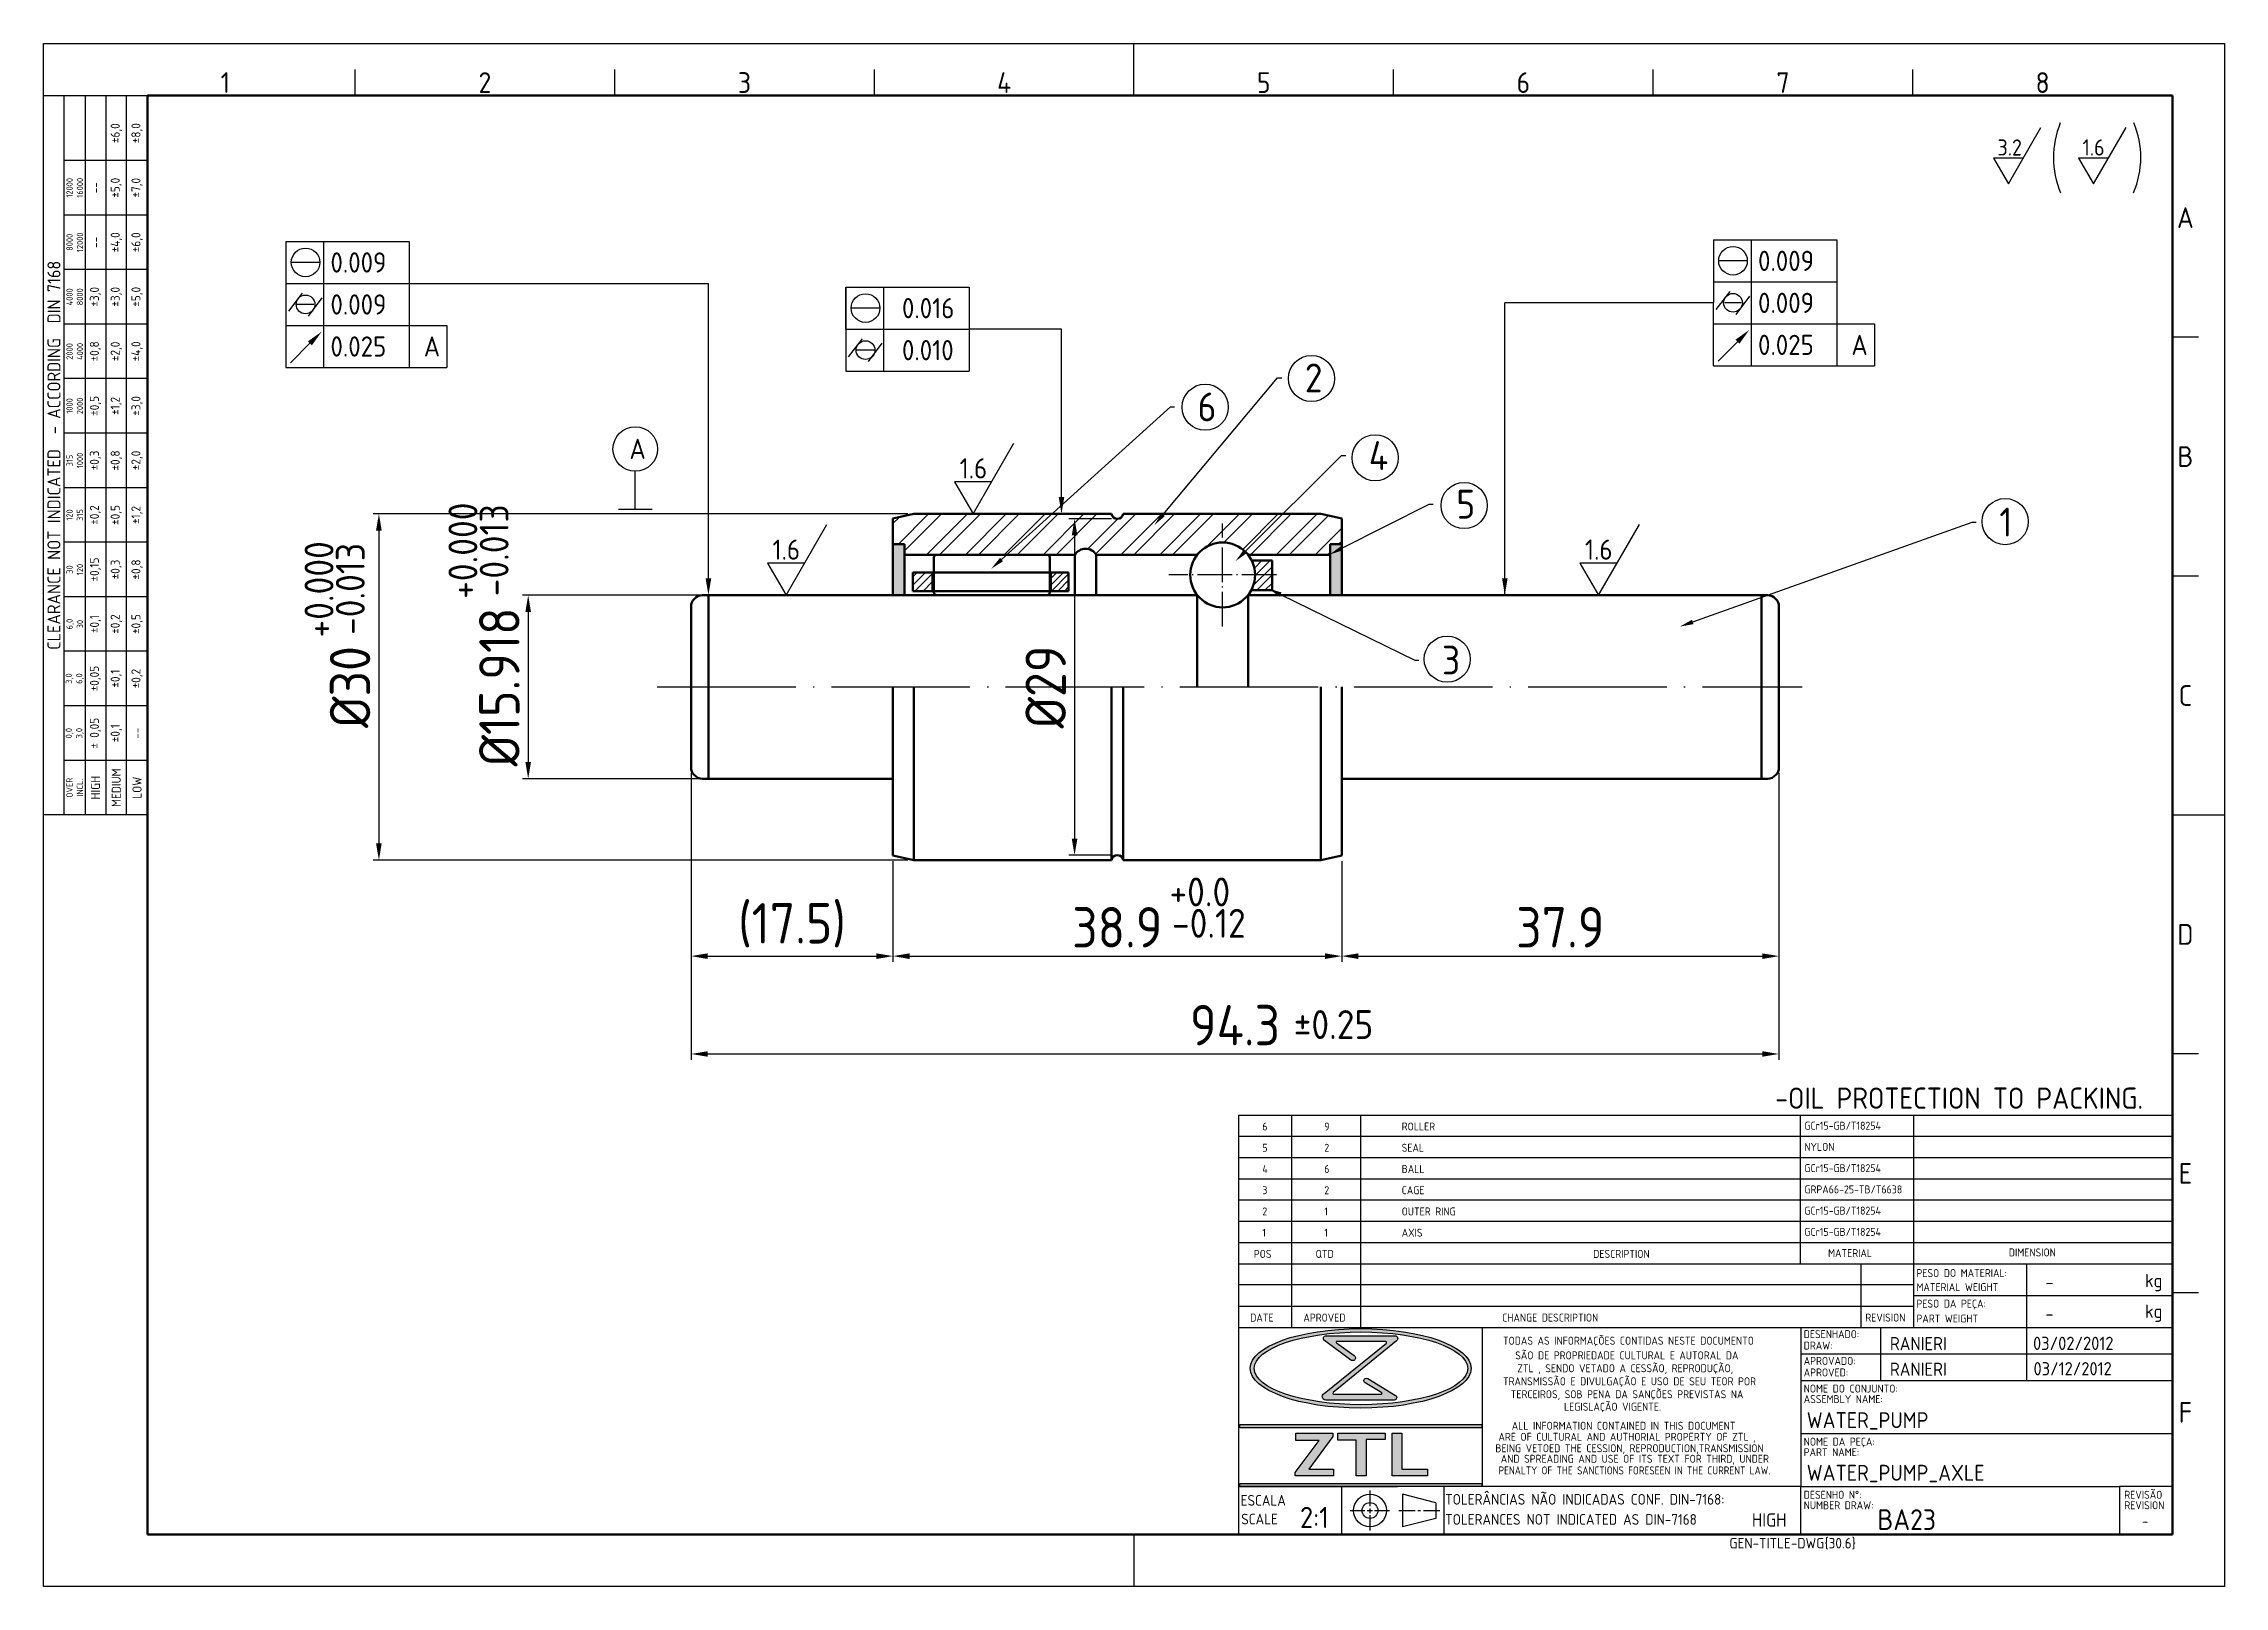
# Model space of a CAD drawing. Extents: x 8 to 197, y 6 to 139.
import ezdxf
from ezdxf import colors
from ezdxf.entities.mleader import LeaderData, LeaderLine
from ezdxf.enums import TextEntityAlignment as Align
from ezdxf.math import Vec2, Vec3

# ---------------------------------------------------------------- set-up
doc = ezdxf.new("R2010")
doc.units = 0
doc.header["$LTSCALE"] = 0.5
doc.linetypes.add('ACAD_ISO04W100', pattern=[30, 24, -3, 0, -3])
doc.layers.get('0').update_dxf_attribs({"linetype": 'CONTINUOUS'})
doc.layers.get('Defpoints').update_dxf_attribs({"linetype": 'CONTINUOUS'})
for name, color, linetype, lineweight in [('AM_0', 7, 'CONTINUOUS', 50), ('AM_5', 3, 'CONTINUOUS', 25), ('AM_7', 4, 'ACAD_ISO04W100', 25), ('AM_8', 1, 'CONTINUOUS', 25), ('AM_BOR', 7, 'CONTINUOUS', 50)]:
    doc.layers.add(name, color=color, linetype=linetype, lineweight=lineweight)
doc.styles.add('ACISOTS', font='isocp.shx', dxfattribs={"height": 1})
doc.styles.get("Standard").update_dxf_attribs({"font": 'ISOCP.SHX'})
doc.dimstyles.new('AM_ISO', dxfattribs={"dimtxt": 3.5, "dimasz": 2.5, "dimexe": 1, "dimexo": 1, "dimgap": 1.5, "dimtad": 1, "dimdsep": 46, "dimtxsty": 'Standard', "dimcen": 0, "dimclrd": 256, "dimclre": 256, "dimclrt": 2, "dimadec": 0, "dimazin": 2, "dimtp": 0.1, "dimtm": 0.1, "dimtfac": 0.71, "dimtdec": 3, "dimtmove": 0, "dimatfit": 3, "dimfxl": 1, "dimlwd": -1, "dimlwe": -1, "dimarcsym": 0})

# ---------------------------------------------------------------- blocks, each defined once
blk = doc.blocks.new('A3 ZTL')
for p, q in [((19.57, 280.82), (19.57, 9.78)), ((401.17, 280.82), (19.57, 280.82)), ((401.17, 9.78), (401.17, 280.82)), ((19.57, 9.78), (401.17, 9.78))]:
    blk.add_line(p, q)
at = {"layer": 'AM_BOR', "color": 135, "lineweight": 25}
for p, q in [((0, 0), (0, 290.61)), ((0, 290.61), (410.96, 290.61)), ((205.48, 280.82), (205.48, 290.61)), ((410.96, 290.61), (410.96, 0)), ((58.71, 280.82), (58.71, 285.71)), ((107.63, 280.82), (107.63, 285.71)), ((156.56, 280.82), (156.56, 285.71)), ((254.4, 280.82), (254.4, 285.71)), ((303.33, 280.82), (303.33, 285.71)), ((352.25, 280.82), (352.25, 285.71)), ((3.91, 145.3), (3.91, 280.82)), ((7.83, 280.82), (7.83, 145.3)), ((11.74, 280.82), (11.74, 145.3)), ((15.66, 145.3), (15.66, 280.82)), ((19.57, 268.59), (3.91, 268.59)), ((19.57, 258.32), (3.91, 258.32)), ((19.57, 248.04), (3.91, 248.04)), ((19.57, 237.77), (3.91, 237.77)), ((406.07, 235.32), (401.17, 235.32)), ((19.57, 227.5), (3.91, 227.5)), ((19.57, 217.22), (3.91, 217.22)), ((19.57, 206.95), (3.91, 206.95)), ((19.57, 196.67), (3.91, 196.67)), ((406.07, 190.31), (401.17, 190.31)), ((19.57, 186.4), (3.91, 186.4)), ((19.57, 176.13), (3.91, 176.13)), ((19.57, 165.85), (3.91, 165.85)), ((19.57, 155.58), (3.91, 155.58)), ((401.17, 145.3), (410.96, 145.3)), ((406.07, 100.29), (401.17, 100.29)), ((406.07, 55.28), (401.17, 55.28)), ((205.48, 9.78), (205.48, 0)), ((410.96, 0), (0, 0))]:
    blk.add_line(p, q, dxfattribs=at)
blk.add_lwpolyline([(19.57, 145.3), (0, 145.3), (0, 280.82), (19.57, 280.82)], close=True, dxfattribs=at)
at = {"layer": 'AM_BOR', "color": 135, "lineweight": 25, "style": 'ACISOTS'}
for s, p in [('1', (34.25, 283.27)), ('2', (83.17, 283.27)), ('3', (132.09, 283.27)), ('4', (181.02, 283.27)), ('5', (229.94, 283.27)), ('6', (278.86, 283.27)), ('7', (327.79, 283.27)), ('8', (376.71, 283.27)), ('A', (403.62, 257.83)), ('B', (403.62, 212.82)), ('C', (403.62, 167.81)), ('D', (403.62, 122.8)), ('E', (403.62, 77.79)), ('F', (403.62, 32.78))]:
    blk.add_text(s, height=3.91, dxfattribs=at).set_placement(p, align=Align.MIDDLE)
at = {"layer": 'AM_BOR', "color": 135, "lineweight": 25, "attachment_point": 5, "rotation": 90}
for s, insert, char_height, width in [('±6,0', (13.7, 273.73), 1.712, 10.274), ('±8,0', (17.61, 273.73), 1.712, 10.274), ('12000\\P16000', (5.87, 263.45), 1.174, 10.274), ('--', (9.78, 263.45), 1.712, 10.274), ('±5,0', (13.7, 263.45), 1.712, 10.274), ('±7,0', (17.61, 263.45), 1.712, 10.274), ('8000\\P12000', (5.87, 253.18), 1.174, 10.274), ('±4,0', (13.7, 253.18), 1.712, 10.274), ('±6,0', (17.61, 253.18), 1.712, 10.274), ('--', (9.78, 253.18), 1.712, 10.274), ('{\\Fisocp.shx|c0;CLEARANCE NOT INDICATED  - ACCORDING  DIN 7168}', (1.96, 213.06), 2.4462, 135.5186), ('4000\\P8000', (5.87, 242.91), 1.174, 10.274), ('±3,0', (9.78, 242.91), 1.712, 10.274), ('±3,0', (13.7, 242.91), 1.712, 10.274), ('±5,0', (17.61, 242.91), 1.712, 10.274), ('±0,8', (9.78, 232.63), 1.712, 10.274), ('±2,0', (13.7, 232.63), 1.712, 10.274), ('±4,0', (17.61, 232.63), 1.712, 10.274), ('2000\\P4000', (5.87, 232.63), 1.174, 10.274), ('1000\\P2000', (5.87, 222.36), 1.174, 10.274), ('±0,5', (9.78, 222.36), 1.712, 10.274), ('±1,2', (13.7, 222.36), 1.712, 10.274), ('±3,0', (17.61, 222.36), 1.712, 10.274), ('±0,3', (9.78, 212.08), 1.712, 10.274), ('±0,8', (13.7, 212.08), 1.712, 10.274), ('±2,0', (17.61, 212.08), 1.712, 10.274), ('315\\P1000', (5.87, 212.08), 1.174, 10.274), ('120\\P315', (5.87, 201.81), 1.174, 10.274), ('±0,2', (9.78, 201.81), 1.712, 10.274), ('±0,5', (13.7, 201.81), 1.712, 10.274), ('±1,2', (17.61, 201.81), 1.712, 10.274), ('±0,15', (9.78, 191.54), 1.712, 10.274), ('±0,3', (13.7, 191.54), 1.712, 10.274), ('±0,8', (17.61, 191.54), 1.712, 10.274), ('30\\P120', (5.87, 191.54), 1.174, 10.274), ('6,0\\P30', (5.87, 181.26), 1.174, 10.274), ('±0,1', (9.78, 181.26), 1.712, 10.274), ('±0,2', (13.7, 181.26), 1.712, 10.274), ('±0,5', (17.61, 181.26), 1.712, 10.274), ('±0,05', (9.78, 170.99), 1.712, 10.274), ('±0,2', (17.61, 170.99), 1.712, 10.274), ('3,0\\P6,0', (5.87, 170.99), 1.174, 10.274), ('±0,1', (13.7, 170.99), 1.712, 10.274), ('0,0\\P3,0', (5.87, 160.71), 1.174, 10.274), ('± 0,05', (9.78, 160.71), 1.712, 10.274), ('\\pt4.69206;±0,1', (13.7, 160.71), 1.7123, 10.274), ('--', (17.61, 160.71), 1.712, 10.274), ('{\\Fisocp.shx|c0;OVER\\PINCL.}', (5.87, 150.44), 1.1742, 10.274), ('HIGH', (9.78, 150.44), 1.712, 10.274), ('MEDIUM', (13.7, 150.44), 1.712, 10.274), ('LOW', (17.61, 150.44), 1.712, 10.274)]:
    blk.add_mtext(s, dxfattribs=dict(at, insert=insert, char_height=char_height, width=width))
blk = doc.blocks.new('*D31')
at = {"layer": 'AM_5', "transparency": 16777216}
for p, q in [((83.31, 98.57), (36.95, 98.57)), ((37.45, 97.12), (37.45, 70.02)), ((83.31, 68.57), (36.95, 68.57))]:
    blk.add_line(p, q, dxfattribs=at)
at = {"layer": 'AM_5', "lineweight": 25, "transparency": 16777216}
for points in [[(37.2, 97.12), (37.69, 97.12), (37.45, 98.57)], [(37.2, 70.02), (37.69, 70.02), (37.45, 68.57)]]:
    blk.add_solid(points, dxfattribs=at)
at = {"layer": 'Defpoints', "color": 0, "lineweight": 25, "transparency": 16777216}
for p in [(83.81, 98.57), (37.45, 68.57), (83.81, 68.57)]:
    blk.add_point(p, dxfattribs=at)
at = {"layer": 'AM_5', "lineweight": 25, "transparency": 16777216, "insert": (34.95, 83.57), "char_height": 3.5, "attachment_point": 5, "rotation": 90}
blk.add_mtext('%%C30', dxfattribs=at)
blk = doc.blocks.new('*D32')
at = {"layer": 'AM_5', "transparency": 16777216}
for p, q in [((65.51, 91.53), (49.89, 91.53)), ((50.39, 90.08), (50.39, 77.06)), ((65.51, 75.61), (49.89, 75.61))]:
    blk.add_line(p, q, dxfattribs=at)
at = {"layer": 'AM_5', "lineweight": 25, "transparency": 16777216}
for points in [[(50.15, 90.08), (50.63, 90.08), (50.39, 91.53)], [(50.15, 77.06), (50.63, 77.06), (50.39, 75.61)]]:
    blk.add_solid(points, dxfattribs=at)
at = {"layer": 'Defpoints', "color": 0, "lineweight": 25, "transparency": 16777216}
for p in [(66.01, 91.53), (50.39, 75.61), (66.01, 75.61)]:
    blk.add_point(p, dxfattribs=at)
at = {"layer": 'AM_5', "lineweight": 25, "transparency": 16777216, "insert": (47.89, 83.57), "char_height": 3.5, "attachment_point": 5, "rotation": 90}
blk.add_mtext('%%C15.918', dxfattribs=at)
blk = doc.blocks.new('*D33')
at = {"layer": 'AM_5', "transparency": 16777216}
for p, q in [((64.51, 76.12), (64.51, 59.75)), ((82.01, 68.47), (82.01, 59.75)), ((65.96, 60.25), (80.56, 60.25))]:
    blk.add_line(p, q, dxfattribs=at)
at = {"layer": 'AM_5', "lineweight": 25, "transparency": 16777216}
for points in [[(65.96, 60.49), (65.96, 60), (64.51, 60.25)], [(80.56, 60.49), (80.56, 60), (82.01, 60.25)]]:
    blk.add_solid(points, dxfattribs=at)
at = {"layer": 'Defpoints', "color": 0, "lineweight": 25, "transparency": 16777216}
for p in [(64.51, 76.62), (82.01, 68.97), (82.01, 60.25)]:
    blk.add_point(p, dxfattribs=at)
at = {"layer": 'AM_5', "lineweight": 25, "transparency": 16777216, "insert": (73.26, 62.92), "char_height": 3.5, "attachment_point": 5}
blk.add_mtext('(17.5)', dxfattribs=at)
blk = doc.blocks.new('*D34')
at = {"layer": 'AM_5', "transparency": 16777216}
for p, q in [((82.01, 68.47), (82.01, 59.75)), ((120.91, 68.47), (120.91, 59.75)), ((83.46, 60.25), (119.46, 60.25))]:
    blk.add_line(p, q, dxfattribs=at)
at = {"layer": 'AM_5', "lineweight": 25, "transparency": 16777216}
for points in [[(83.46, 60.49), (83.46, 60), (82.01, 60.25)], [(119.46, 60.49), (119.46, 60), (120.91, 60.25)]]:
    blk.add_solid(points, dxfattribs=at)
at = {"layer": 'Defpoints', "color": 0, "lineweight": 25, "transparency": 16777216}
for p in [(82.01, 68.97), (120.91, 68.97), (120.91, 60.25)]:
    blk.add_point(p, dxfattribs=at)
at = {"layer": 'AM_5', "lineweight": 25, "transparency": 16777216, "insert": (101.46, 62.75), "char_height": 3.5, "attachment_point": 5}
blk.add_mtext('38.9', dxfattribs=at)
blk = doc.blocks.new('*D35')
at = {"layer": 'AM_5', "transparency": 16777216}
for p, q in [((158.81, 76.12), (158.81, 59.75)), ((120.91, 68.47), (120.91, 59.75)), ((122.36, 60.25), (157.36, 60.25))]:
    blk.add_line(p, q, dxfattribs=at)
at = {"layer": 'AM_5', "lineweight": 25, "transparency": 16777216}
for points in [[(122.36, 60.49), (122.36, 60), (120.91, 60.25)], [(157.36, 60.49), (157.36, 60), (158.81, 60.25)]]:
    blk.add_solid(points, dxfattribs=at)
at = {"layer": 'Defpoints', "color": 0, "lineweight": 25, "transparency": 16777216}
for p in [(158.81, 76.62), (120.91, 68.97), (158.81, 60.25)]:
    blk.add_point(p, dxfattribs=at)
at = {"layer": 'AM_5', "lineweight": 25, "transparency": 16777216, "insert": (139.86, 62.75), "char_height": 3.5, "attachment_point": 5}
blk.add_mtext('37.9', dxfattribs=at)
blk = doc.blocks.new('*D36')
at = {"layer": 'AM_5', "transparency": 16777216}
for p, q in [((64.51, 76.12), (64.51, 51.27)), ((158.81, 76.12), (158.81, 51.27)), ((65.96, 51.77), (157.36, 51.77))]:
    blk.add_line(p, q, dxfattribs=at)
at = {"layer": 'AM_5', "lineweight": 25, "transparency": 16777216}
for points in [[(65.96, 52.01), (65.96, 51.53), (64.51, 51.77)], [(157.36, 52.01), (157.36, 51.53), (158.81, 51.77)]]:
    blk.add_solid(points, dxfattribs=at)
at = {"layer": 'Defpoints', "color": 0, "lineweight": 25, "transparency": 16777216}
for p in [(64.51, 76.62), (158.81, 76.62), (158.81, 51.77)]:
    blk.add_point(p, dxfattribs=at)
at = {"layer": 'AM_5', "lineweight": 25, "transparency": 16777216, "insert": (111.66, 54.27), "char_height": 3.5, "attachment_point": 5}
blk.add_mtext('94.3', dxfattribs=at)
blk = doc.blocks.new('*D37')
at = {"layer": 'AM_5', "transparency": 16777216}
for p, q in [((100.96, 98.15), (97.25, 98.15)), ((97.75, 96.7), (97.75, 70.44)), ((100.96, 68.99), (97.25, 68.99))]:
    blk.add_line(p, q, dxfattribs=at)
at = {"layer": 'AM_5', "lineweight": 25, "transparency": 16777216}
for points in [[(97.51, 96.7), (98, 96.7), (97.75, 98.15)], [(97.51, 70.44), (98, 70.44), (97.75, 68.99)]]:
    blk.add_solid(points, dxfattribs=at)
at = {"layer": 'Defpoints', "color": 0, "lineweight": 25, "transparency": 16777216}
for p in [(101.46, 98.15), (97.75, 68.99), (101.46, 68.99)]:
    blk.add_point(p, dxfattribs=at)
at = {"layer": 'AM_5', "lineweight": 25, "transparency": 16777216, "insert": (95.25, 83.57), "char_height": 3.5, "attachment_point": 5, "rotation": 90}
blk.add_mtext('%%C29', dxfattribs=at)

msp = doc.modelspace()

# ---------------------------------------------------------------- hatches: boundary and pattern name
at = {"layer": 'AM_5', "lineweight": 25}
h = msp.add_hatch(dxfattribs=at)
h.set_pattern_fill('ANSI32', color=1, scale=0.25)
h.paths.add_polyline_path([(95.8, 98.57), (83.81, 98.57), (82.01, 98.17), (82.01, 95.95), (83.01, 95.95), (83.01, 95.03), (91.88, 95.03)])
h.paths.add_polyline_path([(116.13, 98.57), (110.42, 98.57), (101.96, 98.57, -0.834385), (100.96, 98.57), (95.8, 98.57), (91.88, 95.03), (97.79, 95.03, -0.568454), (99.63, 95.03), (108.39, 95.03, -0.481823), (112.79, 95.03)])
h = msp.add_hatch(dxfattribs=at)
h.set_pattern_fill('ANSI32', color=1, scale=0.25)
h.paths.add_polyline_path([(120.91, 98.17), (119.11, 98.57), (115.82, 98.57), (112.54, 95.3, -0.033258), (112.79, 95.03), (119.91, 95.03), (119.91, 95.95), (120.91, 95.95)])
at = {"layer": 'AM_8'}
for color, points in [(256, [(82.01, 95.95), (82.01, 91.53), (83.01, 91.53), (83.01, 95.95)]), (256, [(119.91, 95.95), (119.91, 91.53), (120.91, 91.53), (120.91, 95.95)]), (135, [(112.09, 19.38), (133.07, 19.38), (133.07, 19.66), (112.09, 19.66)]), (135, [(116.89, 15.5), (116.89, 15.22), (120.2, 15.22), (120.2, 15.8), (118.06, 15.8), (120.14, 18.62), (120.14, 18.9), (116.92, 18.9), (116.92, 18.29), (118.96, 18.29)]), (135, [(120.57, 18.32), (122.16, 18.32), (122.16, 15.22), (123.03, 15.22), (123.03, 18.35), (124.67, 18.35), (124.67, 18.9), (120.57, 18.9)]), (135, [(128.35, 15.21), (128.35, 15.8), (126.13, 15.8), (126.13, 18.9), (125.27, 18.9), (125.27, 15.21)]), (135, [(133.07, 14.56), (112.09, 14.56), (112.09, 14.28), (133.07, 14.28)])]:
    msp.add_hatch(color=color, dxfattribs=at).paths.add_polyline_path(points)
h = msp.add_hatch(dxfattribs=at)
h.set_pattern_fill('_U', color=256, scale=0.5, angle=45, style=0, pattern_type=0)
h.set_pattern_definition([(45, (18.0016, -9.2448), (-0.3535534, 0.3535534), [])])
edge = h.paths.add_edge_path()
edge.add_line((114.87, 91.95), (114.87, 94.53))
edge.add_line((114.87, 94.53), (113.11, 94.53))
edge.add_arc((110.59, 93.28), 2.81, -28.2995, 26.3524, ccw=False)
edge.add_line((113.07, 91.95), (114.87, 91.95))
h = msp.add_hatch(dxfattribs=at)
h.set_pattern_fill('_U', color=256, scale=0.5, angle=45, style=0, pattern_type=0)
h.set_pattern_definition([(45, (18.8507, -9.2448), (-0.3535534, 0.3535534), [])])
h.paths.add_polyline_path([(83.73, 93.5), (83.73, 91.88), (85.44, 91.88), (85.44, 93.5)])
h = msp.add_hatch(dxfattribs=at)
h.set_pattern_fill('_U', color=256, scale=0.4, angle=45, style=0, pattern_type=0)
h.set_pattern_definition([(45, (19.50447, -9.24482), (-0.2828427, 0.2828427), [])])
h.paths.add_polyline_path([(95.7, 93.5), (95.7, 91.88), (97.24, 91.88), (97.24, 93.5)])
h = msp.add_hatch(color=135, dxfattribs=at)
edge = h.paths.add_edge_path()
edge.add_ellipse((122.55, 24.53), major_axis=(9.58, 0), ratio=0.359907, start_angle=191.4592, end_angle=452.8175)
edge.add_ellipse((122.55, 24.53), major_axis=(9.58, 0), ratio=0.359907, start_angle=92.8175, end_angle=191.4592)
edge = h.paths.add_edge_path(flags=16)
edge.add_ellipse((122.58, 24.53), major_axis=(9.25, 0), ratio=0.340664, start_angle=93.067, end_angle=371.4592)
edge.add_ellipse((122.58, 24.53), major_axis=(9.25, 0), ratio=0.340664, start_angle=11.4592, end_angle=93.067)
h = msp.add_hatch(color=135, dxfattribs=at)
edge = h.paths.add_edge_path()
edge.add_line((124.78, 26.72), (119.39, 22.35))
edge.add_arc((119.53, 22.08), 0.305, 118.1409, 270)
edge.add_line((119.53, 21.78), (125.46, 21.78))
edge.add_arc((125.45, 22), 0.225, 271.9685, 418.9108)
edge.add_line((125.57, 22.19), (123.17, 23.64))
edge.add_arc((123.06, 23.45), 0.218, 58.6682, 238.8052)
edge.add_line((122.94, 23.27), (124.38, 22.4))
edge.add_arc((124.35, 22.35), 0.0552, -90, 54.6545, ccw=False)
edge.add_line((124.35, 22.3), (120.21, 22.3))
edge.add_arc((120.23, 22.37), 0.0767, 129.2364, 260.8226, ccw=False)
edge.add_line((120.18, 22.43), (125.67, 26.92))
edge.add_arc((125.52, 27.11), 0.243, 306.0702, 450)
edge.add_line((125.52, 27.36), (119.57, 27.36))
edge.add_arc((119.56, 27.12), 0.236, 87.7272, 233.7471)
edge.add_line((119.42, 26.93), (121.71, 25.25))
edge.add_arc((121.86, 25.45), 0.242, 232.4714, 414.7334)
edge.add_line((122, 25.64), (120.46, 26.73))
edge.add_arc((120.49, 26.79), 0.0662, 90, 242.5235, ccw=False)
edge.add_line((120.49, 26.86), (124.74, 26.86))
edge.add_arc((124.73, 26.78), 0.0809, -50.9964, 80.7655, ccw=False)

# ---------------------------------------------------------------- linework, layer by layer
at = {"layer": 'AM_0'}
for p, q in [((83.81, 98.57), (82.01, 98.17)), ((83.81, 98.57), (100.96, 98.57)), ((101.96, 98.57), (110.42, 98.57)), ((110.42, 98.57), (119.11, 98.57)), ((119.11, 98.57), (120.91, 98.17)), ((82.01, 91.53), (82.01, 98.17)), ((120.91, 98.17), (120.91, 91.53)), ((82.01, 95.95), (83.01, 95.95)), ((83.01, 95.95), (83.01, 91.53)), ((83.01, 95.03), (97.79, 95.03)), ((97.79, 95.03), (97.79, 91.53)), ((99.63, 95.03), (108.39, 95.03)), ((99.63, 95.03), (99.63, 91.53)), ((112.79, 95.03), (119.91, 95.03)), ((113.11, 94.53), (114.87, 94.53)), ((114.87, 94.53), (114.87, 91.95)), ((120.91, 95.95), (119.91, 95.95)), ((119.91, 95.95), (119.91, 91.53)), ((85.44, 93.5), (83.73, 93.5)), ((83.73, 93.5), (83.73, 91.88)), ((95.7, 93.5), (85.44, 93.5)), ((85.44, 91.88), (85.44, 93.5)), ((97.24, 93.5), (95.7, 93.5)), ((95.7, 93.5), (95.7, 91.88)), ((97.24, 91.88), (97.24, 93.5)), ((66.01, 91.53), (65.49, 91.52)), ((66.01, 91.53), (108.39, 91.53)), ((66.01, 91.53), (66.01, 75.61)), ((83.73, 91.88), (85.44, 91.88)), ((85.44, 91.88), (95.7, 91.88)), ((95.7, 91.88), (97.24, 91.88)), ((108.39, 91.53), (108.39, 83.57)), ((112.79, 91.53), (157.31, 91.53)), ((112.79, 91.53), (112.79, 83.57)), ((114.87, 91.95), (113.07, 91.95)), ((157.31, 91.53), (157.84, 91.52)), ((157.31, 91.53), (157.31, 75.61)), ((64.51, 76.62), (64.51, 90.52)), ((158.81, 90.52), (158.81, 76.62)), ((82.01, 68.97), (82.01, 83.57)), ((83.81, 83.57), (83.81, 68.57)), ((100.96, 68.57), (100.96, 83.57)), ((101.96, 68.57), (101.96, 83.57)), ((119.11, 83.57), (119.11, 68.57)), ((120.91, 83.57), (120.91, 68.97)), ((66.01, 75.61), (65.49, 75.62)), ((157.31, 75.61), (157.84, 75.62)), ((82.01, 75.61), (66.01, 75.61)), ((157.31, 75.61), (120.91, 75.61)), ((83.81, 68.57), (82.01, 68.97)), ((100.96, 68.57), (83.81, 68.57)), ((109.42, 68.57), (101.96, 68.57)), ((119.11, 68.57), (109.42, 68.57)), ((119.11, 68.57), (120.91, 68.97))]:
    msp.add_line(p, q, dxfattribs=at)
msp.add_lwpolyline([(85.81, 91.53), (95.36, 91.53, 0.414214), (95.61, 91.78), (95.61, 94.78, 0.414214), (95.36, 95.03), (85.81, 95.03, 0.414214), (85.56, 94.78), (85.56, 91.78, 0.414214)], format="xyb", close=True, dxfattribs=at)
msp.add_circle((110.59, 93.28), 2.81, dxfattribs=at)
for centre, radius, start, end in [((101.46, 98.66), 0.508, 190.3178, 349.6822), ((98.71, 94.48), 1.07, 30.7676, 149.2324), ((65.51, 90.52), 1, 91.5, 180), ((157.81, 90.52), 1, 0, 88.5), ((65.51, 76.62), 1, 180, 268.5), ((157.81, 76.62), 1, 271.5, 0), ((101.46, 68.48), 0.508, 10.3178, 169.6822)]:
    msp.add_arc(centre, radius, start, end, dxfattribs=at)
at = {"layer": 'AM_5', "lineweight": 25}
for p, q in [((178.7, 127.17), (181.52, 132.06)), ((186.07, 127.17), (188.9, 132.06)), ((179.98, 129.39), (177.41, 129.39)), ((177.41, 129.39), (178.7, 127.17)), ((187.36, 129.39), (184.79, 129.39)), ((184.79, 129.39), (186.07, 127.17)), ((29.39, 122.18), (29.38, 111.26)), ((29.39, 122.18), (40.07, 122.18)), ((32.67, 111.26), (32.67, 122.18)), ((40.07, 122.18), (40.07, 118.54)), ((153.13, 122.32), (153.12, 111.4)), ((153.13, 122.32), (163.82, 122.32)), ((156.42, 111.4), (156.42, 122.32)), ((163.82, 122.32), (163.82, 118.68)), ((32.32, 120.36), (29.85, 120.36)), ((156.07, 120.5), (153.6, 120.5)), ((29.39, 118.54), (66.01, 118.54)), ((29.39, 118.54), (40.07, 118.54)), ((29.63, 116.13), (30.84, 117.7)), ((31.34, 115.71), (32.53, 117.3)), ((40.07, 118.54), (40.07, 111.26)), ((77.93, 118.22), (81.22, 118.22)), ((77.93, 118.22), (77.93, 114.58)), ((77.93, 118.22), (88.61, 118.22)), ((77.93, 118.22), (77.93, 110.94)), ((81.22, 110.94), (81.22, 118.22)), ((88.61, 118.22), (88.61, 114.58)), ((88.61, 118.22), (88.61, 114.58)), ((153.13, 118.68), (163.82, 118.68)), ((153.37, 116.27), (154.58, 117.84)), ((155.09, 115.85), (156.28, 117.44)), ((163.82, 118.68), (163.82, 111.4)), ((31.82, 116.72), (30.34, 116.72)), ((80.87, 116.4), (78.4, 116.4)), ((153.13, 116.86), (135.05, 116.86)), ((155.57, 116.86), (154.09, 116.86)), ((29.39, 114.9), (43.35, 114.9)), ((43.35, 114.9), (43.35, 111.26)), ((77.93, 114.58), (88.61, 114.58)), ((78.17, 112.18), (79.38, 113.75)), ((88.61, 114.58), (88.61, 110.94)), ((96.62, 114.58), (88.61, 114.58)), ((88.61, 114.58), (88.61, 110.94)), ((153.13, 115.04), (167.1, 115.04)), ((167.1, 115.04), (167.1, 111.4)), ((80.37, 112.76), (78.88, 112.76)), ((79.88, 111.76), (81.07, 113.35)), ((29.39, 111.26), (43.35, 111.26)), ((77.93, 110.94), (88.61, 110.94)), ((153.13, 111.4), (167.1, 111.4)), ((88.96, 98.57), (92.5, 104.69)), ((59.67, 98.97), (59.67, 102.27)), ((90.57, 101.35), (87.35, 101.35)), ((87.35, 101.35), (88.96, 98.57)), ((58.21, 98.97), (61.13, 98.97)), ((72.74, 91.53), (76.28, 97.65)), ((143.17, 91.53), (146.71, 97.65)), ((74.35, 94.31), (71.14, 94.31)), ((71.14, 94.31), (72.74, 91.53)), ((144.78, 94.31), (141.56, 94.31)), ((141.56, 94.31), (143.17, 91.53))]:
    msp.add_line(p, q, dxfattribs=at)
at = {"layer": 'AM_5'}
for p, q in [((66.01, 92.98), (66.01, 118.54)), ((135.05, 91.49), (135.05, 116.86)), ((96.62, 100.02), (96.62, 114.58)), ((155.22, 113.49), (153.53, 111.8)), ((31.47, 113.35), (29.78, 111.66))]:
    msp.add_line(p, q, dxfattribs=at)
at = {"layer": 'AM_5', "color": 0, "linetype": 'Continuous', "lineweight": 35}
msp.add_line((77.93, 114.58), (77.93, 118.22), dxfattribs=at)
at = {"layer": 'AM_5', "lineweight": 25}
for centre, radius in [((31.09, 120.36), 1.24), ((154.83, 120.5), 1.24), ((31.09, 116.72), 0.812), ((79.63, 116.4), 1.24), ((154.83, 116.86), 0.812), ((79.63, 112.76), 0.812), ((118.29, 110.3), 2), ((109.08, 107.81), 2), ((59.67, 104.19), 1.93), ((123.81, 103.43), 2), ((131.52, 99.29), 2), ((178.43, 97.9), 2), ((130.06, 85.98), 2)]:
    msp.add_circle(centre, radius, dxfattribs=at)
for centre, start, end in [((190.46, 129.46), 157.6019, 202.9315), ((182.33, 129.46), 337.0685, 22.3981)]:
    msp.add_arc(centre, 7.85, start, end, dxfattribs=at)
for points in [[(31.3, 113.52), (31.64, 113.18), (32.5, 114.37)], [(155.04, 113.66), (155.39, 113.32), (156.24, 114.51)], [(96.38, 100.02), (96.86, 100.02), (96.62, 98.57)], [(65.77, 92.98), (66.26, 92.98), (66.01, 91.53)], [(134.81, 92.98), (135.29, 92.98), (135.05, 91.53)]]:
    msp.add_solid(points, dxfattribs=at)
at = {"layer": 'AM_7', "ltscale": 0.25}
for p, q in [((110.59, 88.81), (110.59, 97.74)), ((115.26, 93.28), (105.92, 93.28))]:
    msp.add_line(p, q, dxfattribs=at)
at = {"layer": 'AM_7'}
msp.add_line((61.58, 83.57), (160.82, 83.57), dxfattribs=at)
at = {"layer": 'AM_8', "color": 135}
for p, q in [((111.96, 46.48), (111.96, 10.14)), ((111.96, 46.48), (192.92, 46.48)), ((116.56, 46.48), (116.56, 28.08)), ((122.54, 46.48), (122.54, 28.08)), ((160.65, 46.48), (160.65, 33.6)), ((170.5, 28.08), (170.5, 46.48)), ((111.96, 44.64), (192.92, 44.64)), ((111.96, 42.8), (192.92, 42.8)), ((111.96, 40.96), (192.92, 40.96)), ((111.96, 39.12), (192.92, 39.12)), ((111.96, 37.28), (192.92, 37.28)), ((111.96, 35.44), (192.92, 35.44)), ((111.96, 33.6), (192.92, 33.6)), ((165.9, 33.6), (165.9, 28.08)), ((180.27, 33.6), (180.27, 30.84)), ((192.92, 10.14), (192.92, 33.6)), ((170.5, 31.76), (111.96, 31.76)), ((170.5, 30.84), (192.92, 30.84)), ((180.27, 30.84), (180.27, 28.08)), ((111.96, 29.92), (170.5, 29.92)), ((111.96, 28.08), (160.72, 28.08)), ((119.57, 27.36), (125.52, 27.36)), ((133.09, 28.08), (133.09, 14.28)), ((160.72, 28.08), (160.72, 19.34)), ((160.72, 28.08), (192.92, 28.08)), ((167.62, 28.08), (167.62, 23.48)), ((180.27, 28.08), (180.27, 23.48)), ((160.72, 25.78), (192.92, 25.78)), ((160.72, 23.48), (192.92, 23.48)), ((112.09, 19.38), (112.09, 19.66)), ((112.09, 19.66), (133.07, 19.66)), ((133.07, 19.38), (112.09, 19.38)), ((133.07, 19.66), (133.07, 19.38)), ((160.72, 19.34), (160.72, 14.28)), ((116.89, 15.5), (118.96, 18.29)), ((116.92, 18.29), (116.92, 18.9)), ((116.92, 18.9), (120.14, 18.9)), ((118.96, 18.29), (116.92, 18.29)), ((120.14, 18.62), (118.06, 15.8)), ((120.14, 18.9), (120.14, 18.62)), ((120.57, 18.32), (120.57, 18.9)), ((120.57, 18.9), (124.67, 18.9)), ((122.16, 18.32), (120.57, 18.32)), ((122.16, 15.22), (122.16, 18.32)), ((123.03, 18.35), (123.03, 15.22)), ((124.67, 18.35), (123.03, 18.35)), ((124.67, 18.9), (124.67, 18.35)), ((125.27, 15.21), (125.27, 18.9)), ((125.27, 18.9), (126.13, 18.9)), ((126.13, 18.9), (126.13, 15.8)), ((160.72, 18.88), (192.92, 18.88)), ((116.89, 15.22), (116.89, 15.5)), ((120.2, 15.22), (116.89, 15.22)), ((118.06, 15.8), (120.2, 15.8)), ((120.2, 15.8), (120.2, 15.22)), ((123.03, 15.22), (122.16, 15.22)), ((128.35, 15.21), (125.27, 15.21)), ((126.13, 15.8), (128.35, 15.8)), ((128.35, 15.8), (128.35, 15.21)), ((111.96, 14.28), (125.76, 14.28)), ((160.72, 14.28), (111.96, 14.28)), ((112.09, 14.56), (133.07, 14.56)), ((112.09, 14.28), (112.09, 14.56)), ((133.07, 14.28), (112.09, 14.28)), ((120.9, 14.28), (120.9, 10.14)), ((123.36, 13.95), (123.36, 12.58)), ((129.07, 12.89), (126.18, 13.62)), ((126.18, 13.62), (126.18, 10.79)), ((129.76, 14.28), (129.76, 10.14)), ((133.07, 14.56), (133.07, 14.28)), ((160.72, 10.14), (160.72, 14.28)), ((160.72, 14.28), (188.32, 14.28)), ((192.92, 14.28), (188.32, 14.28)), ((188.32, 14.28), (188.32, 10.14)), ((121.63, 12.21), (122.92, 12.21)), ((123.12, 12.21), (123.58, 12.21)), ((123.36, 12.39), (123.36, 11.98)), ((123.36, 11.8), (123.36, 10.47)), ((123.75, 12.21), (125.04, 12.21)), ((125.86, 12.21), (127.29, 12.21)), ((129.07, 11.53), (126.18, 10.79)), ((127.51, 12.21), (127.74, 12.21)), ((128, 12.21), (129.41, 12.21)), ((129.07, 12.89), (129.07, 11.53)), ((111.96, 10.14), (192.92, 10.14))]:
    msp.add_line(p, q, dxfattribs=at)
msp.add_lwpolyline([(119.57, 27.36), (125.52, 27.36, -0.726075), (125.67, 26.92), (120.18, 22.43, 0.646844), (120.21, 22.3), (124.35, 22.3, 0.730915), (124.38, 22.4), (122.94, 23.27, -1.001197), (123.17, 23.64), (125.57, 22.19, -0.746343), (125.46, 21.78), (119.53, 21.78, -0.780296), (119.39, 22.35), (124.78, 26.72, 0.647932), (124.74, 26.86), (120.49, 26.86, 0.78497), (120.46, 26.73), (122, 25.64, -1.019937), (121.71, 25.25), (119.42, 26.93, -0.740095), (119.57, 27.36, -0.257794)], format="xyb", dxfattribs=at)
for radius in [1.42, 0.682]:
    msp.add_circle((123.36, 12.21), radius, dxfattribs=at)
for centre, major_axis, ratio in [((122.55, 24.53), (-9.58, 0), 0.359907), ((122.58, 24.53), (-9.25, 0), 0.340664)]:
    msp.add_ellipse(centre, major_axis=major_axis, ratio=ratio, dxfattribs=at)

# ---------------------------------------------------------------- block references
at = {"layer": 'AM_0', "lineweight": 0, "xscale": 0.46, "yscale": 0.46, "zscale": 0.46}
msp.add_blockref('A3 ZTL', (8.38, 5.64), dxfattribs=at)

# ---------------------------------------------------------------- texts
at = {"layer": 'AM_5', "attachment_point": 1}
for s, insert, char_height in [('3.2', (177.76, 131.02), 1.4), ('1.6', (185.13, 131.02), 1.4), ('0.009', (33.25, 121.23), 1.75), ('0.009', (157, 121.37), 1.75), ('0.009', (33.25, 117.59), 1.75), (' 0.016', (81.79, 117.27), 1.75), ('0.009', (157, 117.73), 1.75), ('0.025', (33.25, 113.95), 1.75), ('A', (41.34, 113.95), 1.75), (' 0.010', (81.79, 113.63), 1.75), ('0.025', (157, 114.09), 1.75), ('A', (165.09, 114.09), 1.75), ('A', (59.17, 105.08), 1.75), ('1.6', (87.79, 103.39), 1.75), ('1.6', (71.57, 96.35), 1.75), ('1.6', (142, 96.35), 1.75), ('+0.0', (105.98, 67.06), 2.5), ('-0.12', (106.2, 64.34), 2.5), ('%%P0.25', (116.75, 55.57), 2.5)]:
    msp.add_mtext_dynamic_manual_height_columns(s, width=5.4883, gutter_width=10, heights=[0], dxfattribs=dict(at, insert=insert, char_height=char_height))
at = {"layer": 'AM_5', "char_height": 2.5, "attachment_point": 1, "rotation": 90}
for s, insert in [('+0.000', (43.48, 91.21)), ('-0.013', (46.19, 91.43)), ('+0.000', (31.01, 87.86)), ('-0.013', (33.72, 88.08))]:
    msp.add_mtext_dynamic_manual_height_columns(s, width=5.4883, gutter_width=10, heights=[0], dxfattribs=dict(at, insert=insert))
at = {"layer": 'AM_8'}
msp.add_text('-OIL PROTECTION TO PACKING.', height=1.84, dxfattribs=at).set_placement((158.48, 47.02))
at = {"layer": 'AM_8', "color": 135}
for s, height, p in [('6', 0.69, (114.03, 45.14)), ('9', 0.69, (119.4, 45.14)), ('                    ROLLER', 0.69, (118.22, 45.14)), ('GCr15-GB/T18254', 0.69, (161.02, 45.21)), ('5', 0.69, (114.03, 43.3)), ('2', 0.69, (119.4, 43.3)), ('                    SEAL', 0.69, (118.22, 43.3)), ('NYLON', 0.69, (161.02, 43.37)), ('4', 0.69, (114.03, 41.46)), ('6', 0.69, (119.4, 41.46)), ('                    BALL', 0.69, (118.22, 41.46)), ('GCr15-GB/T18254', 0.69, (161.02, 41.53)), ('3', 0.69, (114.03, 39.62)), ('2', 0.69, (119.4, 39.62)), ('                    CAGE', 0.69, (118.22, 39.62)), ('GRPA66-25-TB/T6638', 0.69, (161.02, 39.69)), ('2', 0.69, (114.03, 37.78)), ('1', 0.69, (119.4, 37.78)), ('                    OUTER RING', 0.69, (118.22, 37.78)), ('GCr15-GB/T18254', 0.69, (161.02, 37.85)), ('1', 0.69, (114.03, 35.94)), ('1', 0.69, (119.4, 35.94)), ('                    AXIS', 0.69, (118.22, 35.94)), ('GCr15-GB/T18254', 0.69, (161.02, 36.01)), ('POS', 0.69, (113.29, 34.1)), ('QTD', 0.69, (118.65, 34.1)), ('                    DESCRIPTION', 0.69, (134.82, 34.1)), ('MATERIAL', 0.69, (163.07, 34.17)), ('DIMENSION', 0.69, (178.74, 34.23)), ('PESO DO MATERIAL:', 0.69, (170.73, 32.44)), ('kg', 1.15, (190.55, 31.56)), ('MATERIAL WEIGHT', 0.69, (170.73, 31.22)), ('PESO DA PEÇA:', 0.69, (170.73, 29.79)), ('DATE', 0.69, (112.98, 28.58)), ('APROVED', 0.69, (117.59, 28.58)), ('CHANGE DESCRIPTION', 0.69, (134.82, 28.58)), ('REVISION', 0.69, (166.3, 28.58)), ('PART WEIGHT', 0.69, (170.73, 28.5)), ('kg', 1.15, (190.55, 28.9)), ('TODAS AS INFORMAÇÕES CONTIDAS NESTE DOCUMENTO', 0.69, (134.89, 26.58)), ('DESENHADO:', 0.69, (160.96, 27.15)), ('DRAW:', 0.69, (160.96, 26.16)), ('SÃO DE PROPRIEDADE CULTURAL E AUTORAL DA', 0.69, (135.95, 25.31)), ('ZTL , SENDO VETADO A CESSÃO, REPRODUÇÃO,', 0.69, (136.13, 24.19)), ('APROVADO:', 0.69, (160.96, 24.83)), ('TRANSMISSÃO E DIVULGAÇÃO E USO DE SEU TEOR POR', 0.69, (134.89, 23.06)), ('TERCEIROS, SOB PENA DA SANÇÕES PREVISTAS NA', 0.69, (135.56, 21.94)), ('APROVED:', 0.69, (160.96, 23.83)), ('NOME DO CONJUNTO:', 0.69, (160.96, 22.43)), ('LEGISLAÇÃO VIGENTE.', 0.69, (140.18, 20.86)), ('ASSEMBLY NAME:', 0.69, (160.96, 21.52)), ('ARE OF CULTURAL AND AUTHORIAL PROPERTY OF ZTL ,', 0.69, (134.5, 18.25)), ('ALL INFORMATION CONTAINED IN THIS DOCUMENT', 0.69, (135.65, 19.21)), ('BEING VETOED THE CESSION, REPRODUCTION,TRANSMISSION', 0.69, (134.23, 17.26)), ('AND SPREADING AND USE OF ITS TEXT FOR THIRD, UNDER', 0.69, (134.7, 16.35)), ('NOME DA PEÇA:', 0.69, (160.96, 17.83)), ('PART NAME:', 0.69, (160.96, 16.92)), ('ESCALA', 0.92, (112.15, 12.63)), ('TOLERÂNCIAS NÃO INDICADAS CONF. DIN-7168:', 0.92, (129.88, 12.72)), ('DESENHO N%%d:', 0.69, (160.96, 13.23)), ('REVISÃO', 0.69, (188.75, 13.23)), ('SCALE', 0.92, (112.2, 11.01)), ('2:1', 1.84, (117.3, 10.69)), ('TOLERANCES NOT INDICATED AS DIN-7168', 0.92, (129.88, 10.98)), ('NUMBER DRAW:', 0.69, (160.96, 12.32)), ('REVISION', 0.69, (188.75, 12.32))]:
    msp.add_text(s, height=height, dxfattribs=at).set_placement(p)
at = {"layer": 'AM_8', "color": 135, "width": 0.95}
msp.add_text('PENALTY OF THE SANCTIONS FORESEEN IN THE CURRENT LAW.', height=0.69, dxfattribs=at).set_placement((134.5, 15.34))
at = {"layer": 'AM_8', "color": 135}
for p in [(181.91, 32), (181.91, 29.26)]:
    msp.add_attdef('-', text='', height=1.15, dxfattribs=at).set_placement(p, align=Align.MIDDLE_LEFT)
for tag, p, height in [('RANIERI', (168.43, 26.1), 1.15), ('03/02/2012', (180.84, 26.12), 1.15), ('RANIERI', (168.43, 23.88), 1.15), ('03/12/2012', (180.88, 23.92), 1.15), ('WATER_PUMP', (161.22, 19.35), 1.38), ('WATER_PUMP_AXLE', (161.22, 14.79), 1.38), ('BA23', (167.35, 10.52), 1.8)]:
    msp.add_attdef(tag, p, '', height=height, dxfattribs=at)
for tag, height, p in [('HIGH', 1.15, (157.97, 11.39)), ('-', 0.9, (190.56, 11.28))]:
    msp.add_attdef(tag, text='', height=height, dxfattribs=at).set_placement(p, align=Align.MIDDLE_CENTER)
at = {"layer": 'AM_8', "color": 135, "style": 'ACISOTS'}
msp.add_attdef('GEN-TITLE-DWG{30.6}', (154.52, 8.92), '', height=0.92, dxfattribs=at)

# ---------------------------------------------------------------- dimensions: what is measured, and where the dimension line sits
at = {"layer": 'AM_5', "lineweight": 25}
for base, p1, p2, text, picture, middle in [((37.45, 68.57), (83.81, 98.57), (83.81, 68.57), '%%C30', '*D31', (34.95, 83.57)), ((97.75, 68.99), (101.46, 98.15), (101.46, 68.99), '%%C29', '*D37', (95.25, 83.57)), ((50.39, 75.61), (66.01, 91.53), (66.01, 75.61), '%%C15.918', '*D32', (47.89, 83.57))]:
    dim = msp.add_linear_dim(base=base, p1=p1, p2=p2, angle=90, text=text, dimstyle='AM_ISO', override={"dimscale": 0.5, "dimtxt": 7, "dimasz": 2.9, "dimdec": 0, "dimlfac": 0.4, "dimclrt": 256, "dimadec": 2, "dimtp": 0, "dimtm": 0.3, "dimtdec": 0}, dxfattribs=at)
    dim.commit()
    dim.dimension.update_dxf_attribs({"geometry": picture, "text_midpoint": middle})
for base, p1, p2, text, picture, middle in [((82.01, 60.25), (64.51, 76.62), (82.01, 68.97), '(17.5)', '*D33', (73.26, 62.92)), ((158.81, 51.77), (64.51, 76.62), (158.81, 76.62), '94.3', '*D36', (111.66, 54.27)), ((158.81, 60.25), (120.91, 68.97), (158.81, 76.62), '37.9', '*D35', (139.86, 62.75)), ((120.91, 60.25), (82.01, 68.97), (120.91, 68.97), '38.9', '*D34', (101.46, 62.75))]:
    dim = msp.add_linear_dim(base=base, p1=p1, p2=p2, text=text, dimstyle='AM_ISO', override={"dimscale": 0.5, "dimtxt": 7, "dimasz": 2.9, "dimdec": 0, "dimlfac": 0.4, "dimclrt": 256, "dimadec": 2, "dimtp": 0, "dimtm": 0.3, "dimtdec": 0}, dxfattribs=at)
    dim.commit()
    dim.dimension.update_dxf_attribs({"geometry": picture, "text_midpoint": middle})

# ---------------------------------------------------------------- leaders
ml = msp.add_multileader_mtext('Standard', dxfattribs=at)
ml.set_content('2', color=256)
ml.set_leader_properties()
ml.build(insert=Vec2(0, 0))
ml.multileader.update_dxf_attribs({"text_right_attachment_type": 6, "dogleg_length": 0.36, "arrow_head_size": 1.2})
ctx = ml.context
ctx.base_point, ctx.char_height, ctx.arrow_head_size, ctx.plane_origin = Vec3(115.71, 110.35), 2.5, 1.2, Vec3(104.67, 97.59)
ctx.right_attachment = 6
notes = []
notes.append((ctx, [(0, (1, 1, 0), (115.35, 110.35), (1, 0), 0.36, [(0, [(104.67, 97.59)], 0, [])])]))
ctx.mtext.insert, ctx.mtext.flow_direction = Vec3(117.71, 111.6), 5
ml = msp.add_multileader_mtext('Standard', dxfattribs=at)
ml.set_content('6', color=256)
ml.set_leader_properties()
ml.build(insert=Vec2(0, 0))
ml.multileader.update_dxf_attribs({"text_right_attachment_type": 6, "dogleg_length": 0.36, "arrow_head_size": 1.2})
ctx = ml.context
ctx.base_point, ctx.char_height, ctx.arrow_head_size, ctx.plane_origin = Vec3(106.42, 107.84), 2.5, 1.2, Vec3(90.53, 93.81)
ctx.right_attachment = 6
notes.append((ctx, [(0, (1, 1, 0), (106.06, 107.84), (1, 0), 0.36, [(0, [(90.53, 93.81)], 0, [])])]))
ctx.mtext.insert, ctx.mtext.flow_direction = Vec3(108.42, 109.09), 5
ml = msp.add_multileader_mtext('Standard', dxfattribs=at)
ml.set_content('4', color=256)
ml.set_leader_properties()
ml.build(insert=Vec2(0, 0))
ml.multileader.update_dxf_attribs({"text_right_attachment_type": 6, "dogleg_length": 0.36, "arrow_head_size": 1.2})
ctx = ml.context
ctx.base_point, ctx.char_height, ctx.arrow_head_size, ctx.plane_origin = Vec3(121.26, 103.62), 2.5, 1.2, Vec3(111.71, 93.07)
ctx.right_attachment = 6
notes.append((ctx, [(0, (1, 1, 0), (120.9, 103.62), (1, 0), 0.36, [(0, [(111.71, 94.48)], 0, [])])]))
ctx.mtext.insert, ctx.mtext.flow_direction = Vec3(123.26, 104.87), 5
ml = msp.add_multileader_mtext('Standard', dxfattribs=at)
ml.set_content('5', color=256)
ml.set_leader_properties()
ml.build(insert=Vec2(0, 0))
ml.multileader.update_dxf_attribs({"text_right_attachment_type": 6, "dogleg_length": 0.36, "arrow_head_size": 1.2})
ctx = ml.context
ctx.base_point, ctx.char_height, ctx.arrow_head_size, ctx.plane_origin = Vec3(128.85, 99.41), 2.5, 1.2, Vec3(119.86, 95.05)
ctx.right_attachment = 6
notes.append((ctx, [(0, (1, 1, 0), (128.49, 99.41), (1, 0), 0.36, [(0, [(119.86, 95.05)], 0, [])])]))
ctx.mtext.insert, ctx.mtext.flow_direction = Vec3(130.85, 100.66), 5
ml = msp.add_multileader_mtext('Standard', dxfattribs=at)
ml.set_content('1', color=256)
ml.set_leader_properties()
ml.build(insert=Vec2(0, 0))
ml.multileader.update_dxf_attribs({"text_right_attachment_type": 6, "dogleg_length": 0.36, "arrow_head_size": 1.2})
ctx = ml.context
ctx.base_point, ctx.char_height, ctx.arrow_head_size, ctx.plane_origin = Vec3(175.92, 97.86), 2.5, 1.2, Vec3(150.21, 88.8)
ctx.right_attachment = 6
notes.append((ctx, [(0, (1, 1, 0), (175.56, 97.86), (1, 0), 0.36, [(0, [(150.21, 88.8)], 0, [])])]))
ctx.mtext.insert, ctx.mtext.flow_direction = Vec3(177.92, 99.11), 5
ml = msp.add_multileader_mtext('Standard', dxfattribs=at)
ml.set_content('3', color=256)
ml.set_leader_properties()
ml.build(insert=Vec2(0, 0))
ml.multileader.update_dxf_attribs({"text_right_attachment_type": 6, "dogleg_length": 0.36, "arrow_head_size": 1.2})
ctx = ml.context
ctx.base_point, ctx.char_height, ctx.arrow_head_size, ctx.plane_origin = Vec3(127.6, 85.9), 2.5, 1.2, Vec3(114.13, 93.15)
ctx.right_attachment = 6
notes.append((ctx, [(0, (1, 1, 0), (127.24, 85.9), (1, 0), 0.36, [(0, [(114.53, 92.11)], 0, [])])]))
ctx.mtext.insert, ctx.mtext.flow_direction = Vec3(129.6, 87.15), 5
for ctx, leaders in notes:
    for number, flags, end, landing, length, lines in leaders:
        leader = LeaderData()
        leader.index, (leader.has_last_leader_line, leader.has_dogleg_vector, leader.attachment_direction) = number, flags
        leader.last_leader_point, leader.dogleg_vector, leader.dogleg_length = Vec3(end), Vec3(landing), length
        for number, points, colour, breaks in lines:
            line = LeaderLine()
            line.index, line.vertices, line.color, line.breaks = number, Vec3.list(points), colors.encode_raw_color(colour), breaks
            leader.lines.append(line)
        ctx.leaders.append(leader)

doc.saveas('drawing.dxf')
